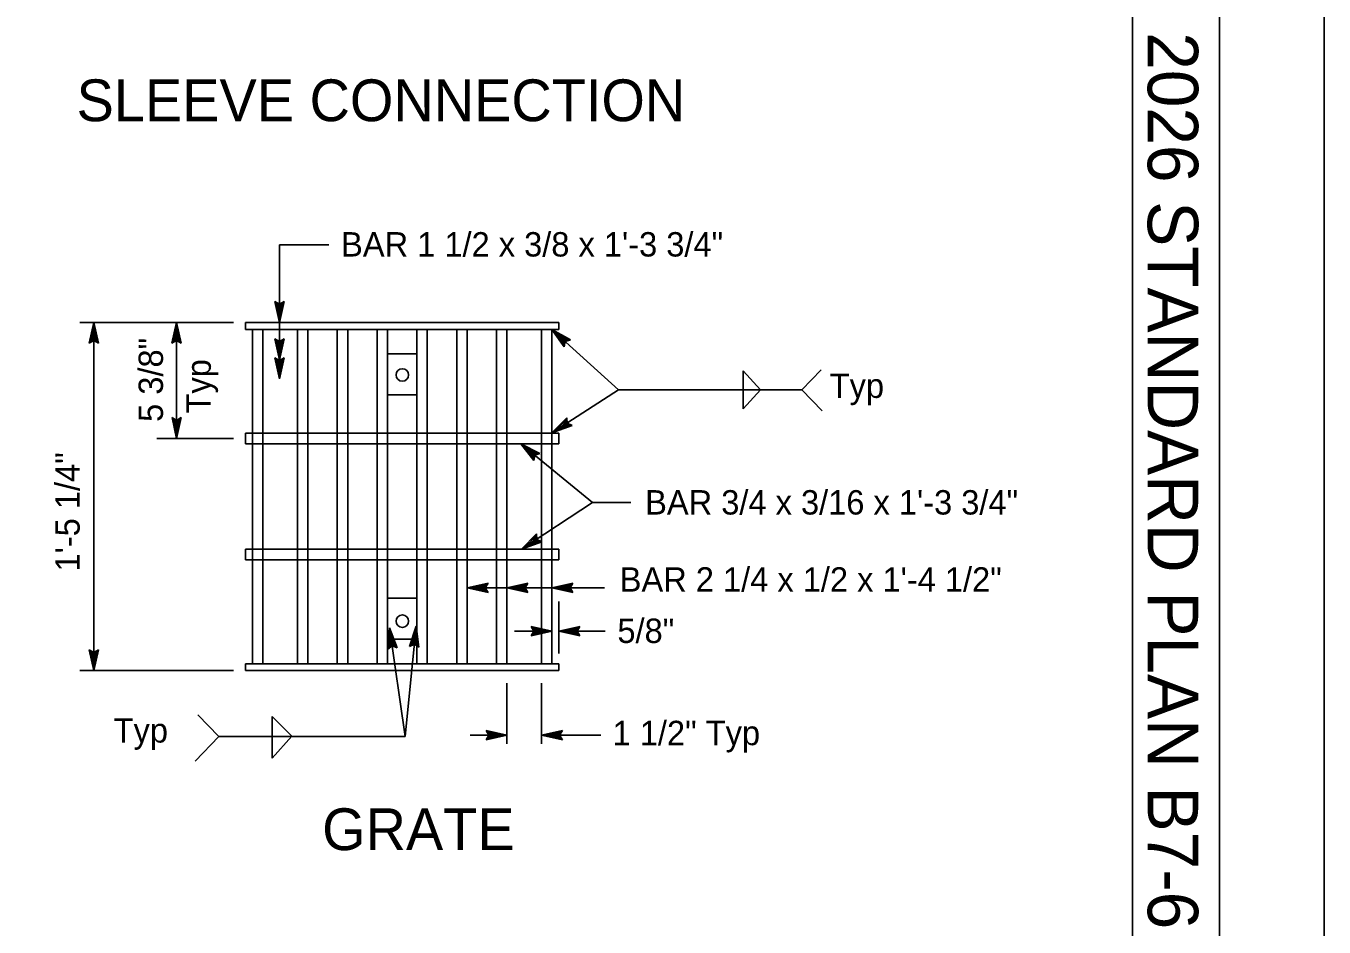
# Model space of a CAD drawing. Extents: x -894 to 866, y -472 to 714.
# Drawn here: x 493.2 to 866, y 42.7 to 301.5 of the extents above; entities that cross this region are included whole.
import ezdxf

# ---------------------------------------------------------------- set-up
doc = ezdxf.new("R2010")
doc.units = 0
for name, color, linetype in [('56 Stage 3 Anno', 7, 'Continuous'), ('57 Undefined', 7, 'Continuous'), ('60 Nongeo Data', 7, 'Continuous'), ('border_PLOTTING-ELEMENTS', 7, 'Continuous'), ('border_rw_22x34_Cut_Lines', 7, 'Continuous'), ('border_SHEET', 7, 'Continuous'), ('border_WITHIN-BORDER-anno', 7, 'Continuous')]:
    doc.layers.add(name, color=color, linetype=linetype)

msp = doc.modelspace()

# ---------------------------------------------------------------- linework, layer by layer
at = {"layer": '56 Stage 3 Anno'}
for p, q in [((580.22, 238.6), (566.01, 238.6)), ((566.01, 216.35), (566.01, 238.6)), ((566.01, 216.35), (564.67, 222.35)), ((564.67, 222.35), (564.67, 222.35)), ((564.67, 222.35), (566.01, 221.55)), ((566, 217.74), (565.03, 222.12)), ((566.01, 219.11), (565.38, 221.94)), ((566.01, 220.5), (565.74, 221.71)), ((566.01, 221.55), (567.34, 222.35)), ((567.34, 222.35), (566.01, 216.35)), ((566.99, 222.14), (566.01, 217.73)), ((566.63, 221.9), (566.01, 219.11)), ((566.28, 221.73), (566.01, 220.5)), ((567.34, 222.35), (567.34, 222.35)), ((552.85, 216.35), (508.73, 216.35)), ((511.35, 210.35), (512.69, 216.35)), ((512.69, 116.35), (512.69, 216.35)), ((512.69, 216.35), (512.69, 216.35)), ((512.69, 216.35), (514.02, 210.35)), ((535.17, 210.35), (536.51, 216.35)), ((536.51, 183.02), (536.51, 216.35)), ((536.51, 216.35), (536.51, 216.35)), ((536.51, 216.35), (537.84, 210.35)), ((566.01, 200.19), (566.01, 216.35)), ((566.01, 216.35), (566.01, 216.35)), ((511.71, 210.57), (512.69, 214.97)), ((512.07, 210.8), (512.69, 213.59)), ((512.69, 213.59), (513.32, 210.76)), ((512.7, 214.96), (513.66, 210.59)), ((535.52, 210.57), (536.51, 214.97)), ((535.88, 210.8), (536.5, 213.59)), ((536.5, 213.59), (537.13, 210.76)), ((536.51, 214.96), (537.48, 210.59)), ((644.26, 214.35), (663.39, 196.99)), ((647.81, 209.33), (644.26, 214.35)), ((644.26, 214.35), (644.26, 214.35)), ((644.26, 214.35), (649.6, 211.3)), ((647.89, 209.74), (645.29, 213.42)), ((645.3, 213.42), (649.19, 211.2)), ((647.95, 210.16), (646.31, 212.49)), ((646.31, 212.49), (648.82, 211.06)), ((512.69, 211.15), (511.35, 210.35)), ((511.35, 210.35), (511.35, 210.35)), ((512.42, 210.98), (512.69, 212.21)), ((512.69, 212.21), (512.96, 211)), ((514.02, 210.35), (512.69, 211.15)), ((514.02, 210.35), (514.02, 210.35)), ((536.51, 211.15), (535.17, 210.35)), ((535.17, 210.35), (535.17, 210.35)), ((536.23, 210.98), (536.5, 212.21)), ((536.5, 212.21), (536.77, 211)), ((537.84, 210.35), (536.51, 211.15)), ((537.84, 210.35), (537.84, 210.35)), ((566.01, 205.63), (564.67, 211.63)), ((564.67, 211.63), (564.67, 211.63)), ((564.67, 211.63), (566.01, 210.83)), ((566, 207.02), (565.03, 211.39)), ((566.01, 208.39), (565.38, 211.22)), ((566.01, 209.77), (565.74, 210.98)), ((566.01, 210.83), (567.34, 211.63)), ((567.34, 211.63), (566.01, 205.63)), ((566.99, 211.41), (566.01, 207.01)), ((566.63, 211.18), (566.01, 208.39)), ((566.28, 211), (566.01, 209.77)), ((567.34, 211.63), (567.34, 211.63)), ((648.06, 210.53), (647.33, 211.56)), ((647.33, 211.56), (648.41, 210.95)), ((648.11, 210.86), (647.81, 209.33)), ((647.81, 209.33), (647.81, 209.33)), ((649.6, 211.3), (648.11, 210.86)), ((649.6, 211.3), (649.6, 211.3)), ((566.01, 200.19), (564.67, 206.19)), ((564.67, 206.19), (564.67, 206.19)), ((564.67, 206.19), (566.01, 205.39)), ((566, 201.59), (565.03, 205.96)), ((566.01, 202.96), (565.38, 205.78)), ((566.01, 204.34), (565.74, 205.55)), ((566.01, 205.39), (567.34, 206.19)), ((567.34, 206.19), (566.01, 200.19)), ((566.99, 205.98), (566.01, 201.57)), ((566.63, 205.74), (566.01, 202.96)), ((566.01, 205.63), (566.01, 205.63)), ((566.28, 205.57), (566.01, 204.34)), ((567.34, 206.19), (567.34, 206.19)), ((699.2, 197.01), (699.21, 202.49)), ((699.21, 202.49), (704.11, 197)), ((715.99, 196.99), (721.6, 202.72)), ((566.01, 200.19), (566.01, 200.19)), ((663.39, 196.99), (644.26, 184.62)), ((663.39, 196.99), (715.99, 196.99)), ((699.2, 197.02), (699.2, 191.54)), ((699.2, 191.54), (704.11, 197.02)), ((715.99, 196.99), (721.87, 190.99)), ((536.51, 183.02), (535.18, 189.02)), ((535.18, 189.02), (535.18, 189.02)), ((535.18, 189.02), (536.51, 188.22)), ((536.5, 184.41), (535.54, 188.78)), ((536.51, 185.78), (535.88, 188.61)), ((536.51, 187.16), (536.24, 188.37)), ((536.51, 188.22), (537.85, 189.02)), ((537.85, 189.02), (536.51, 183.02)), ((537.49, 188.8), (536.51, 184.4)), ((537.13, 188.57), (536.51, 185.78)), ((536.78, 188.39), (536.51, 187.16)), ((537.85, 189.02), (537.85, 189.02)), ((644.26, 184.62), (648.58, 188.99)), ((650.03, 186.75), (644.26, 184.62)), ((649.65, 186.93), (645.42, 185.37)), ((645.43, 185.37), (648.58, 188.56)), ((646.58, 186.12), (648.62, 188.18)), ((649.26, 187.11), (646.58, 186.12)), ((647.74, 186.87), (648.61, 187.75)), ((648.93, 187.3), (647.74, 186.87)), ((648.58, 188.99), (648.58, 188.99)), ((648.58, 188.99), (648.63, 187.44)), ((648.63, 187.44), (650.03, 186.75)), ((650.03, 186.75), (650.03, 186.75)), ((552.85, 183.02), (530.82, 183.02)), ((536.51, 183.02), (536.51, 183.02)), ((644.26, 184.62), (644.26, 184.62)), ((655.92, 164.64), (635.3, 181.52)), ((639.09, 176.68), (635.3, 181.52)), ((635.3, 181.52), (635.3, 181.52)), ((635.3, 181.52), (640.79, 178.75)), ((639.15, 177.09), (636.37, 180.64)), ((636.38, 180.64), (640.38, 178.62)), ((639.2, 177.52), (637.44, 179.77)), ((637.44, 179.77), (640.02, 178.46)), ((639.28, 177.9), (638.5, 178.89)), ((638.5, 178.89), (639.61, 178.33)), ((639.32, 178.23), (639.09, 176.68)), ((639.09, 176.68), (639.09, 176.68)), ((640.79, 178.75), (639.32, 178.23)), ((640.79, 178.75), (640.79, 178.75)), ((655.92, 164.64), (635.57, 151.19)), ((655.92, 164.64), (666.94, 164.64)), ((635.57, 151.19), (639.84, 155.6)), ((641.32, 153.38), (635.57, 151.19)), ((640.94, 153.55), (636.72, 151.95)), ((636.73, 151.96), (639.85, 155.17)), ((637.88, 152.71), (639.89, 154.79)), ((640.55, 153.72), (637.88, 152.71)), ((639.03, 153.47), (639.89, 154.36)), ((640.21, 153.92), (639.03, 153.47)), ((639.84, 155.6), (639.84, 155.6)), ((639.84, 155.6), (639.91, 154.05)), ((639.91, 154.05), (641.32, 153.38)), ((641.32, 153.38), (641.32, 153.38)), ((635.57, 151.19), (635.57, 151.19)), ((619.91, 140.1), (625.91, 141.43)), ((619.91, 140.1), (631.34, 140.1)), ((625.91, 138.76), (619.91, 140.1)), ((619.91, 140.1), (619.91, 140.1)), ((625.69, 139.12), (621.29, 140.1)), ((621.3, 140.11), (625.67, 141.07)), ((622.67, 140.1), (625.5, 140.73)), ((625.46, 139.48), (622.67, 140.1)), ((624.05, 140.1), (625.26, 140.37)), ((625.28, 139.83), (624.05, 140.1)), ((625.91, 141.43), (625.11, 140.1)), ((625.11, 140.1), (625.91, 138.76)), ((625.91, 141.43), (625.91, 141.43)), ((625.91, 138.76), (625.91, 138.76)), ((631.34, 140.1), (637.34, 141.43)), ((631.34, 140.1), (644.26, 140.1)), ((637.34, 138.76), (631.34, 140.1)), ((631.34, 140.1), (631.34, 140.1)), ((637.12, 139.12), (632.72, 140.1)), ((632.73, 140.11), (637.1, 141.07)), ((634.1, 140.1), (636.92, 140.73)), ((636.89, 139.48), (634.1, 140.1)), ((635.48, 140.1), (636.69, 140.37)), ((636.71, 139.83), (635.48, 140.1)), ((637.34, 141.43), (636.54, 140.1)), ((636.54, 140.1), (637.34, 138.76)), ((637.34, 141.43), (637.34, 141.43)), ((637.34, 138.76), (637.34, 138.76)), ((644.26, 140.1), (650.26, 141.43)), ((650.26, 138.76), (644.26, 140.1)), ((644.26, 140.1), (644.26, 140.1)), ((644.26, 140.1), (659.37, 140.1)), ((650.05, 139.12), (645.64, 140.1)), ((645.66, 140.11), (650.03, 141.07)), ((647.03, 140.1), (649.85, 140.73)), ((649.81, 139.48), (647.03, 140.1)), ((648.41, 140.1), (649.62, 140.37)), ((649.64, 139.83), (648.41, 140.1)), ((650.26, 141.43), (649.46, 140.1)), ((649.46, 140.1), (650.26, 138.76)), ((650.26, 141.43), (650.26, 141.43)), ((650.26, 138.76), (650.26, 138.76)), ((646.26, 136.19), (646.26, 121.26)), ((597.14, 122.48), (597.59, 128.61)), ((597.46, 122.75), (597.79, 127.25)), ((602.16, 97.44), (597.59, 128.61)), ((597.59, 128.61), (597.59, 128.61)), ((597.59, 128.61), (599.78, 122.87)), ((597.8, 127.24), (599.39, 123.05)), ((602.16, 97.44), (605.32, 129.16)), ((603.39, 123.32), (605.32, 129.16)), ((603.77, 123.5), (605.18, 127.79)), ((605.19, 127.77), (605.72, 123.33)), ((605.32, 129.16), (605.32, 129.16)), ((605.32, 129.16), (606.05, 123.06)), ((633.53, 127.66), (644.26, 127.66)), ((639.06, 127.66), (638.26, 129)), ((638.26, 129), (638.26, 129)), ((638.26, 129), (644.26, 127.66)), ((644.26, 127.66), (638.26, 126.33)), ((638.26, 126.33), (639.06, 127.66)), ((638.48, 128.64), (642.88, 127.66)), ((642.87, 127.66), (638.5, 126.69)), ((641.5, 127.66), (638.68, 127.03)), ((638.71, 128.28), (641.5, 127.66)), ((638.89, 127.94), (640.12, 127.66)), ((640.12, 127.66), (638.91, 127.39)), ((644.26, 127.66), (644.26, 127.66)), ((646.26, 127.66), (652.26, 128.99)), ((646.26, 127.66), (659.52, 127.66)), ((652.26, 126.32), (646.26, 127.66)), ((646.26, 127.66), (646.26, 127.66)), ((652.05, 126.68), (647.64, 127.66)), ((647.66, 127.66), (652.03, 128.63)), ((649.03, 127.66), (651.85, 128.28)), ((651.81, 127.03), (649.03, 127.66)), ((650.41, 127.66), (651.62, 127.92)), ((651.64, 127.38), (650.41, 127.66)), ((652.26, 128.99), (651.46, 127.66)), ((651.46, 127.66), (652.26, 126.32)), ((652.26, 128.99), (652.26, 128.99)), ((598.35, 123.47), (597.14, 122.48)), ((597.78, 123.03), (597.99, 125.88)), ((597.99, 125.88), (599.02, 123.18)), ((598.1, 123.26), (598.19, 124.51)), ((598.19, 124.51), (598.63, 123.36)), ((599.78, 122.87), (598.35, 123.47)), ((604.81, 123.98), (603.39, 123.32)), ((603.39, 123.32), (603.39, 123.32)), ((604.15, 123.7), (605.05, 126.41)), ((604.51, 123.84), (604.91, 125.04)), ((606.05, 123.06), (604.81, 123.98)), ((604.91, 125.04), (605.05, 123.81)), ((605.05, 126.41), (605.39, 123.54)), ((606.05, 123.06), (606.05, 123.06)), ((638.26, 126.33), (638.26, 126.33)), ((652.26, 126.32), (652.26, 126.32)), ((512.69, 116.35), (511.36, 122.35)), ((511.36, 122.35), (511.36, 122.35)), ((511.36, 122.35), (512.69, 121.55)), ((512.69, 117.74), (511.72, 122.12)), ((512.7, 119.11), (512.07, 121.94)), ((512.7, 120.5), (512.43, 121.71)), ((512.69, 121.55), (514.03, 122.35)), ((514.03, 122.35), (512.69, 116.35)), ((513.68, 122.14), (512.69, 117.73)), ((513.32, 121.9), (512.7, 119.11)), ((512.97, 121.73), (512.7, 120.5)), ((514.03, 122.35), (514.03, 122.35)), ((597.14, 122.48), (597.14, 122.48)), ((599.78, 122.87), (599.78, 122.87)), ((552.85, 116.35), (508.67, 116.35)), ((512.69, 116.35), (512.69, 116.35)), ((631.34, 112.73), (631.34, 95.3)), ((641.26, 112.73), (641.26, 95.3)), ((548.59, 97.44), (542.63, 103.68)), ((563.96, 91.26), (563.96, 103.18)), ((563.96, 103.18), (569.62, 97.58)), ((541.87, 90.39), (548.61, 97.47)), ((548.59, 97.44), (602.16, 97.44)), ((569.62, 97.58), (563.96, 91.26)), ((620.74, 97.79), (631.34, 97.79)), ((626.14, 97.79), (625.34, 99.13)), ((625.34, 99.13), (625.34, 99.13)), ((625.34, 99.13), (631.34, 97.79)), ((631.34, 97.79), (625.34, 96.46)), ((625.34, 96.46), (626.14, 97.79)), ((625.55, 98.78), (629.96, 97.79)), ((629.94, 97.79), (625.57, 96.82)), ((628.57, 97.79), (625.75, 97.17)), ((625.79, 98.42), (628.57, 97.79)), ((625.96, 98.07), (627.19, 97.79)), ((627.19, 97.79), (625.98, 97.53)), ((631.34, 97.79), (631.34, 97.79)), ((641.26, 97.79), (647.26, 99.12)), ((641.26, 97.79), (658.26, 97.79)), ((647.26, 96.45), (641.26, 97.79)), ((641.26, 97.79), (641.26, 97.79)), ((647.05, 96.81), (642.64, 97.79)), ((642.66, 97.8), (647.03, 98.76)), ((644.03, 97.79), (646.85, 98.42)), ((646.81, 97.17), (644.03, 97.79)), ((645.41, 97.79), (646.62, 98.06)), ((646.64, 97.51), (645.41, 97.79)), ((647.26, 99.12), (646.46, 97.79)), ((646.46, 97.79), (647.26, 96.45)), ((647.26, 99.12), (647.26, 99.12)), ((625.34, 96.46), (625.34, 96.46)), ((647.26, 96.45), (647.26, 96.45))]:
    msp.add_line(p, q, dxfattribs=at)
at = {"layer": '60 Nongeo Data'}
for p, q in [((556.26, 216.35), (646.26, 216.35)), ((556.26, 214.35), (556.26, 216.35)), ((646.26, 216.35), (646.26, 214.35)), ((646.26, 214.35), (556.26, 214.35)), ((558.26, 184.52), (558.26, 214.35)), ((561.26, 184.52), (561.26, 214.35)), ((571.19, 184.52), (571.19, 214.35)), ((574.19, 184.52), (574.19, 214.35)), ((582.62, 184.52), (582.62, 214.35)), ((585.62, 184.52), (585.62, 214.35)), ((594.05, 184.52), (594.05, 214.35)), ((597.05, 184.52), (597.05, 214.35)), ((605.48, 184.52), (605.48, 214.35)), ((608.48, 184.52), (608.48, 214.35)), ((616.91, 184.52), (616.91, 214.35)), ((619.91, 184.52), (619.91, 214.35)), ((628.34, 184.52), (628.34, 214.35)), ((631.34, 184.52), (631.34, 214.35)), ((641.26, 184.52), (641.26, 214.35)), ((644.26, 184.52), (644.26, 214.35)), ((605.48, 207.35), (597.05, 207.35)), ((597.05, 195.52), (605.48, 195.52)), ((556.26, 184.52), (646.26, 184.52)), ((556.26, 184.52), (556.26, 181.52)), ((558.26, 181.52), (558.26, 184.52)), ((561.26, 181.52), (561.26, 184.52)), ((571.19, 181.52), (571.19, 184.52)), ((574.19, 181.52), (574.19, 184.52)), ((582.62, 181.52), (582.62, 184.52)), ((585.62, 181.52), (585.62, 184.52)), ((594.05, 181.52), (594.05, 184.52)), ((597.05, 181.52), (597.05, 184.52)), ((605.48, 181.52), (605.48, 184.52)), ((608.48, 181.52), (608.48, 184.52)), ((616.91, 181.52), (616.91, 184.52)), ((619.91, 181.52), (619.91, 184.52)), ((628.34, 181.52), (628.34, 184.52)), ((631.34, 181.52), (631.34, 184.52)), ((641.26, 181.52), (641.26, 184.52)), ((644.26, 181.52), (644.26, 184.52)), ((646.26, 184.52), (646.26, 181.52)), ((556.26, 181.52), (646.26, 181.52)), ((558.26, 151.19), (558.26, 181.52)), ((561.26, 151.19), (561.26, 181.52)), ((571.19, 151.19), (571.19, 181.52)), ((574.19, 151.19), (574.19, 181.52)), ((582.62, 151.19), (582.62, 181.52)), ((585.62, 151.19), (585.62, 181.52)), ((594.05, 151.19), (594.05, 181.52)), ((597.05, 151.19), (597.05, 181.52)), ((605.48, 151.19), (605.48, 181.52)), ((608.48, 151.19), (608.48, 181.52)), ((616.91, 151.19), (616.91, 181.52)), ((619.91, 151.19), (619.91, 181.52)), ((628.34, 151.19), (628.34, 181.52)), ((631.34, 151.19), (631.34, 181.52)), ((641.26, 151.19), (641.26, 181.52)), ((644.26, 151.19), (644.26, 181.52)), ((556.26, 151.19), (646.26, 151.19)), ((556.26, 151.19), (556.26, 148.19)), ((558.26, 148.19), (558.26, 151.19)), ((561.26, 148.19), (561.26, 151.19)), ((571.19, 148.19), (571.19, 151.19)), ((574.19, 148.19), (574.19, 151.19)), ((582.62, 148.19), (582.62, 151.19)), ((585.62, 148.19), (585.62, 151.19)), ((594.05, 148.19), (594.05, 151.19)), ((597.05, 148.19), (597.05, 151.19)), ((605.48, 148.19), (605.48, 151.19)), ((608.48, 148.19), (608.48, 151.19)), ((616.91, 148.19), (616.91, 151.19)), ((619.91, 148.19), (619.91, 151.19)), ((628.34, 148.19), (628.34, 151.19)), ((631.34, 148.19), (631.34, 151.19)), ((641.26, 148.19), (641.26, 151.19)), ((644.26, 148.19), (644.26, 151.19)), ((646.26, 151.19), (646.26, 148.19)), ((556.26, 148.19), (646.26, 148.19)), ((558.26, 118.35), (558.26, 148.19)), ((561.26, 118.35), (561.26, 148.19)), ((571.19, 118.35), (571.19, 148.19)), ((574.19, 118.35), (574.19, 148.19)), ((582.62, 118.35), (582.62, 148.19)), ((585.62, 118.35), (585.62, 148.19)), ((594.05, 118.35), (594.05, 148.19)), ((597.05, 118.35), (597.05, 148.19)), ((605.48, 118.35), (605.48, 148.19)), ((608.48, 118.35), (608.48, 148.19)), ((616.91, 118.35), (616.91, 148.19)), ((619.91, 118.35), (619.91, 148.19)), ((628.34, 118.35), (628.34, 148.19)), ((631.34, 118.35), (631.34, 148.19)), ((641.26, 118.35), (641.26, 148.19)), ((644.26, 118.35), (644.26, 148.19)), ((597.05, 137.19), (605.48, 137.19)), ((597.05, 125.35), (605.48, 125.35)), ((556.26, 118.35), (646.26, 118.35)), ((556.26, 116.35), (556.26, 118.35)), ((556.26, 116.35), (646.26, 116.35)), ((646.26, 118.35), (646.26, 116.35))]:
    msp.add_line(p, q, dxfattribs=at)
for centre in [(601.32, 201.27), (601.32, 130.57)]:
    msp.add_circle(centre, 1.79, dxfattribs=at)
at = {"layer": 'border_PLOTTING-ELEMENTS'}
for points in [[(-894.04, -472.43), (865.96, -472.43), (865.96, 713.58), (-894.04, 713.58)], [(-864.04, 670.58), (835.96, 670.58), (835.96, -429.43), (-864.04, -429.43)]]:
    msp.add_lwpolyline(points, close=True, dxfattribs=at)
at = {"layer": 'border_rw_22x34_Cut_Lines'}
msp.add_lwpolyline([(-864.04, 670.58), (835.96, 670.58), (835.96, -429.43), (-864.04, -429.43)], close=True, dxfattribs=at)
at = {"layer": 'border_SHEET'}
msp.add_line((810.96, 645.58), (810.96, -404.43), dxfattribs=at)

# ---------------------------------------------------------------- texts
at = {"layer": '57 Undefined'}
for s, height, p in [('SLEEVE CONNECTION', 12, (507.77, 274.13)), ('BAR 1 1/2 x 3/8 x 1\'-3 3/4"', 7, (583.73, 235.27)), ('Typ', 7, (724.02, 194.67)), ('BAR 3/4 x 3/16 x 1\'-3 3/4"', 7, (671.03, 161.18)), ('BAR 2 1/4 x 1/2 x 1\'-4 1/2"', 7, (663.73, 139.04)), ('5/8"', 7, (663.06, 124.3)), ('Typ', 7, (518.41, 95.7)), ('1 1/2" Typ', 7, (661.68, 94.95)), ('GRATE', 12, (578.28, 64.81))]:
    msp.add_text(s, height=height, dxfattribs=at).set_placement(p)
for s, p in [('5 3/8"', (532.58, 187.78)), ('Typ', (546.32, 190.2)), ('1\'-5 1/4"', (508.67, 144.81))]:
    msp.add_text(s, height=7, rotation=90, dxfattribs=at).set_placement(p)
at = {"layer": 'border_WITHIN-BORDER-anno'}
msp.add_text('2026 STANDARD PLAN B7-6', height=14.5, rotation=270, dxfattribs=at).set_placement((815.33, 299.66))

doc.saveas('drawing.dxf')
